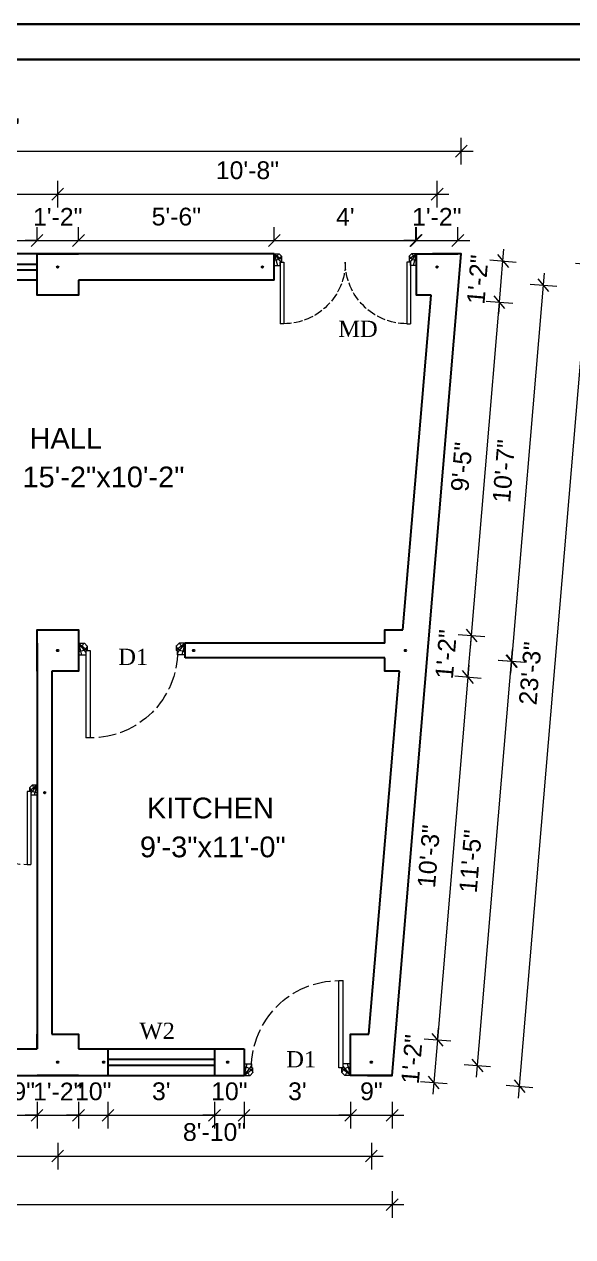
# Model space of a CAD drawing. Header units: inches. Extents: x 45643 to 78083, y -17830 to -3084.
# Drawn here: x 57664.1 to 57849.3, y -17271.9 to -16862.5 of the extents above; entities that cross this region are included whole.
import ezdxf

# ---------------------------------------------------------------- set-up
doc = ezdxf.new("R2010")
doc.units = ezdxf.units.IN
doc.header["$MEASUREMENT"] = 0
doc.linetypes.add('ACAD_ISO02W100', pattern=[15, 12, -3])
doc.linetypes.add('CONTINUA', pattern=[0])
for name, color, linetype, lineweight in [('A_Title Text', 105, 'Continuous', 60), ('Dim - internal', 4, 'Continuous', 9), ('Door-window', 150, 'Continuous', 9), ('ELEVATION', 6, 'Continuous', 30), ('hatch', 30, 'Continuous', 5), ('WALL', 240, 'Continuous', 30)]:
    doc.layers.add(name, color=color, linetype=linetype, lineweight=lineweight)
doc.layers.add('Normal Wall', color=7, linetype='Continuous', lineweight=35, true_color=0xffaf89)
doc.layers.add('PDF_Text', color=7, linetype='Continuous')
doc.styles.add('Arial', font='arial.ttf')
doc.styles.add('PDF Arial', font='arial.ttf')
doc.styles.get("Standard").update_dxf_attribs({"font": 'times.ttf'})
doc.dimstyles.new('Sudeep', dxfattribs={"dimtxt": 6, "dimasz": 4, "dimexe": 4.5, "dimexo": 4.5, "dimgap": 5, "dimtad": 1, "dimdec": 0, "dimlunit": 4, "dimtxsty": 'Arial', "dimblk": 'OBLIQUE', "dimcen": 250, "dimdle": 4, "dimclrd": 86, "dimclre": 5, "dimclrt": 1, "dimadec": 0, "dimazin": 0, "dimtfac": 1, "dimtdec": 0, "dimtix": 1, "dimtmove": 1, "dimatfit": 3, "dimldrblk": 'OBLIQUE', "dimfxl": 4.5, "dimfxlon": 1, "dimfrac": 2, "dimlwd": 15, "dimlwe": 13, "dimarcsym": 0})

# ---------------------------------------------------------------- blocks, each defined once
blk = doc.blocks.new('A$C6FA92B9D')
at = {"layer": 'Door-window', "linetype": 'Continuous', "ltscale": 0.25}
for p, q in [((20.8, 46), (0, 46)), ((0, 44.8), (0, 46)), ((19.64, 48), (19.64, 46)), ((23.64, 48), (19.64, 48)), ((23.64, 48), (19.64, 48)), ((19.64, 46), (20.8, 46)), ((20.8, 46), (20.8, 45.6)), ((20.8, 46), (20.8, 44.8)), ((22.84, 45.6), (20.8, 45.6)), ((23.64, 46.4), (22.84, 45.6)), ((23.64, 48), (23.64, 46.4)), ((20.8, 44.8), (0, 44.8)), ((20.8, 3.2), (0, 3.2)), ((0, 3.2), (0, 2)), ((20.8, 2), (0, 2)), ((19.64, 2), (20.8, 2)), ((19.64, 0), (19.64, 2)), ((23.64, 0), (19.64, 0)), ((23.64, 0), (19.64, 0)), ((20.8, 2), (20.8, 3.2)), ((20.8, 2), (20.8, 2.4)), ((22.84, 2.4), (20.8, 2.4)), ((23.64, 1.6), (22.84, 2.4)), ((23.64, 0), (23.64, 1.6))]:
    blk.add_line(p, q, dxfattribs=at)
at = {"layer": 'Door-window', "linetype": 'ACAD_ISO02W100', "ltscale": 0.25}
for centre, start, end in [((20.8, 44.8), 180, 270), ((20.8, 3.2), 90, 180)]:
    blk.add_arc(centre, 20.8, start, end, dxfattribs=at)
at = {"layer": 'hatch', "color": 8}
for p, q in [((23.64, 48), (19.64, 46.92)), ((23.64, 48), (20.8, 45.74)), ((23.64, 48), (21.77, 45.6)), ((23.64, 0), (19.64, 1.08)), ((23.64, 0), (20.8, 2.26)), ((23.64, 0), (21.77, 2.4))]:
    blk.add_line(p, q, dxfattribs=at)
for centre, radius, start, end in [((23.7, 47.79), 2.35, 174.9175, 249.0128), ((23.74, 47.77), 1.13, 168.5136, 264.8628), ((23.7, 0.21), 2.35, 110.9872, 185.0825), ((23.74, 0.23), 1.13, 95.1372, 191.4864)]:
    blk.add_arc(centre, radius, start, end, dxfattribs=at)
blk = doc.blocks.new("D 3'")
at = {"layer": 'Door-window', "linetype": 'Continuous', "ltscale": 0.25}
for p, q in [((3749.64, -16740.96), (3749.64, -16711.46)), ((3751.14, -16711.46), (3749.64, -16711.46)), ((3751.14, -16740.96), (3751.14, -16711.46)), ((3747.14, -16743.51), (3747.14, -16739.51)), ((3747.14, -16739.51), (3749.64, -16739.51)), ((3749.64, -16740.96), (3751.14, -16740.96)), ((3750.14, -16742.51), (3750.14, -16740.96)), ((3780.14, -16742.51), (3780.14, -16740.96)), ((3780.64, -16740.96), (3780.14, -16740.96)), ((3783.14, -16739.51), (3780.64, -16739.51)), ((3780.64, -16739.51), (3780.64, -16740.96)), ((3783.14, -16743.51), (3783.14, -16739.51)), ((3747.14, -16743.51), (3749.14, -16743.51)), ((3749.14, -16743.51), (3750.14, -16742.51)), ((3781.14, -16743.51), (3780.14, -16742.51)), ((3783.14, -16743.51), (3781.14, -16743.51))]:
    blk.add_line(p, q, dxfattribs=at)
at = {"layer": 'Door-window', "linetype": 'ACAD_ISO02W100', "ltscale": 0.5}
blk.add_arc((3751.14, -16740.96), 29.5, 0, 90, dxfattribs=at)
at = {"layer": 'hatch', "color": 8}
for p, q in [((3747.14, -16743.51), (3748.23, -16739.5)), ((3747.14, -16743.51), (3749.64, -16740.37)), ((3747.14, -16743.51), (3750.14, -16741.17)), ((3783.14, -16743.51), (3780.14, -16741.17)), ((3783.14, -16743.51), (3780.64, -16740.37)), ((3783.14, -16743.51), (3782.06, -16739.5))]:
    blk.add_line(p, q, dxfattribs=at)
for centre, radius, start, end in [((3747.4, -16743.58), 2.93, 20.9872, 95.0825), ((3782.88, -16743.58), 2.93, 84.9175, 159.0128), ((3747.43, -16743.63), 1.42, 5.1372, 101.4864), ((3782.86, -16743.63), 1.42, 78.5136, 174.8628)]:
    blk.add_arc(centre, radius, start, end, dxfattribs=at)
blk = doc.blocks.new('_Oblique')
at = {"color": 0, "linetype": 'ByBlock', "lineweight": -2}
blk.add_line((-0.5, -0.5), (0.5, 0.5), dxfattribs=at)
blk = doc.blocks.new('*D1904')
at = {"layer": 'A_Title Text', "color": 5, "lineweight": 13, "transparency": 16777216}
for p, q in [((57435.94, -16909.88), (57435.94, -16900.88)), ((57811.7, -16909.88), (57811.7, -16900.88))]:
    blk.add_line(p, q, dxfattribs=at)
at = {"layer": 'A_Title Text', "color": 86, "lineweight": 15, "transparency": 16777216}
blk.add_line((57431.94, -16905.38), (57815.7, -16905.38), dxfattribs=at)
at = {"layer": 'Defpoints', "color": 0, "transparency": 16777216}
for p in [(57811.7, -16905.38), (57435.94, -16939.97), (57811.7, -16939.97)]:
    blk.add_point(p, dxfattribs=at)
at = {"layer": 'A_Title Text', "color": 86, "lineweight": 15, "transparency": 16777216, "xscale": 4, "yscale": 4, "zscale": 4, "rotation": 180}
blk.add_blockref('_Oblique', (57435.94, -16905.38), dxfattribs=at)
at = {"layer": 'A_Title Text', "color": 86, "lineweight": 15, "transparency": 16777216, "xscale": 4, "yscale": 4, "zscale": 4}
blk.add_blockref('_Oblique', (57811.7, -16905.38), dxfattribs=at)
at = {"layer": 'A_Title Text', "color": 1, "transparency": 16777216, "insert": (57651.89, -16897.32), "char_height": 6, "attachment_point": 5, "style": 'Arial'}
blk.add_mtext('31\'-4"', dxfattribs=at)
blk = doc.blocks.new('*D1905')
at = {"layer": 'A_Title Text', "color": 5, "lineweight": 13, "transparency": 16777216}
for p, q in [((57478.42, -17256.58), (57478.42, -17265.58)), ((57788.32, -17256.58), (57788.32, -17265.58))]:
    blk.add_line(p, q, dxfattribs=at)
at = {"layer": 'A_Title Text', "color": 86, "lineweight": 15, "transparency": 16777216}
blk.add_line((57474.42, -17261.08), (57792.32, -17261.08), dxfattribs=at)
at = {"layer": 'Defpoints', "color": 0, "transparency": 16777216}
for p in [(57478.42, -17217.48), (57788.32, -17217.48), (57788.32, -17261.08)]:
    blk.add_point(p, dxfattribs=at)
at = {"layer": 'A_Title Text', "color": 86, "lineweight": 15, "transparency": 16777216, "xscale": 4, "yscale": 4, "zscale": 4, "rotation": 180}
blk.add_blockref('_Oblique', (57478.42, -17261.08), dxfattribs=at)
at = {"layer": 'A_Title Text', "color": 86, "lineweight": 15, "transparency": 16777216, "xscale": 4, "yscale": 4, "zscale": 4}
blk.add_blockref('_Oblique', (57788.32, -17261.08), dxfattribs=at)
at = {"layer": 'A_Title Text', "color": 1, "transparency": 16777216, "insert": (57633.37, -17253.01), "char_height": 6, "attachment_point": 5, "style": 'Arial'}
blk.add_mtext('25\'-10"', dxfattribs=at)
blk = doc.blocks.new('*D1883')
at = {"layer": 'A_Title Text', "color": 5, "lineweight": 13, "transparency": 16777216}
for p, q in [((57682.39, -16935.54), (57682.39, -16931.04)), ((57748.52, -16935.54), (57748.52, -16931.04))]:
    blk.add_line(p, q, dxfattribs=at)
at = {"layer": 'A_Title Text', "color": 86, "lineweight": 15, "transparency": 16777216}
blk.add_line((57678.39, -16935.54), (57752.52, -16935.54), dxfattribs=at)
at = {"layer": 'Defpoints', "color": 0, "transparency": 16777216}
for p in [(57748.52, -16935.54), (57682.39, -16939.97), (57748.52, -16939.97)]:
    blk.add_point(p, dxfattribs=at)
at = {"layer": 'A_Title Text', "color": 86, "lineweight": 15, "transparency": 16777216, "xscale": 4, "yscale": 4, "zscale": 4, "rotation": 180}
blk.add_blockref('_Oblique', (57682.39, -16935.54), dxfattribs=at)
at = {"layer": 'A_Title Text', "color": 86, "lineweight": 15, "transparency": 16777216, "xscale": 4, "yscale": 4, "zscale": 4}
blk.add_blockref('_Oblique', (57748.52, -16935.54), dxfattribs=at)
at = {"layer": 'A_Title Text', "color": 1, "transparency": 16777216, "insert": (57715.45, -16927.48), "char_height": 6, "attachment_point": 5, "style": 'Arial'}
blk.add_mtext('5\'-6"', dxfattribs=at)
blk = doc.blocks.new('*D1909')
at = {"layer": 'A_Title Text', "color": 5, "lineweight": 13, "transparency": 16777216}
for p, q in [((57748.52, -16935.54), (57748.52, -16931.04)), ((57796.52, -16935.54), (57796.52, -16931.04))]:
    blk.add_line(p, q, dxfattribs=at)
at = {"layer": 'A_Title Text', "color": 86, "lineweight": 15, "transparency": 16777216}
blk.add_line((57744.52, -16935.54), (57800.52, -16935.54), dxfattribs=at)
at = {"layer": 'Defpoints', "color": 0, "transparency": 16777216}
for p in [(57796.52, -16935.54), (57748.52, -16939.97), (57796.52, -16939.97)]:
    blk.add_point(p, dxfattribs=at)
at = {"layer": 'A_Title Text', "color": 86, "lineweight": 15, "transparency": 16777216, "xscale": 4, "yscale": 4, "zscale": 4, "rotation": 180}
blk.add_blockref('_Oblique', (57748.52, -16935.54), dxfattribs=at)
at = {"layer": 'A_Title Text', "color": 86, "lineweight": 15, "transparency": 16777216, "xscale": 4, "yscale": 4, "zscale": 4}
blk.add_blockref('_Oblique', (57796.52, -16935.54), dxfattribs=at)
at = {"layer": 'A_Title Text', "color": 1, "transparency": 16777216, "insert": (57772.52, -16927.54), "char_height": 6, "attachment_point": 5, "style": 'Arial'}
blk.add_mtext("4'", dxfattribs=at)
blk = doc.blocks.new('*D1884')
at = {"layer": 'A_Title Text', "color": 5, "lineweight": 13, "transparency": 16777216}
for p, q in [((57796.3, -16935.54), (57796.3, -16931.04)), ((57810.52, -16935.54), (57810.52, -16931.04))]:
    blk.add_line(p, q, dxfattribs=at)
at = {"layer": 'A_Title Text', "color": 86, "lineweight": 15, "transparency": 16777216}
for p, q in [((57796.3, -16935.54), (57792.3, -16935.54)), ((57796.3, -16935.54), (57810.52, -16935.54)), ((57810.52, -16935.54), (57814.52, -16935.54))]:
    blk.add_line(p, q, dxfattribs=at)
at = {"layer": 'Defpoints', "color": 0, "transparency": 16777216}
for p in [(57810.52, -16935.54), (57796.3, -16939.86), (57810.52, -16939.97)]:
    blk.add_point(p, dxfattribs=at)
at = {"layer": 'A_Title Text', "color": 86, "lineweight": 15, "transparency": 16777216, "xscale": 4, "yscale": 4, "zscale": 4}
blk.add_blockref('_Oblique', (57796.3, -16935.54), dxfattribs=at)
at = {"layer": 'A_Title Text', "color": 86, "lineweight": 15, "transparency": 16777216, "xscale": 4, "yscale": 4, "zscale": 4, "rotation": 180}
blk.add_blockref('_Oblique', (57810.52, -16935.54), dxfattribs=at)
at = {"layer": 'A_Title Text', "color": 1, "transparency": 16777216, "insert": (57803.41, -16927.53), "char_height": 6, "attachment_point": 5, "style": 'Arial'}
blk.add_mtext('1\'-2"', dxfattribs=at)
blk = doc.blocks.new('*D1886')
at = {"layer": 'A_Title Text', "color": 5, "lineweight": 13, "transparency": 16777216}
for p, q in [((57607.39, -16924.4), (57607.39, -16915.4)), ((57675.39, -16924.4), (57675.39, -16915.4))]:
    blk.add_line(p, q, dxfattribs=at)
at = {"layer": 'A_Title Text', "color": 86, "lineweight": 15, "transparency": 16777216}
blk.add_line((57603.39, -16919.9), (57679.39, -16919.9), dxfattribs=at)
at = {"layer": 'Defpoints', "color": 0, "transparency": 16777216}
for p in [(57675.39, -16919.9), (57607.39, -16939.97), (57675.39, -16939.97)]:
    blk.add_point(p, dxfattribs=at)
at = {"layer": 'A_Title Text', "color": 86, "lineweight": 15, "transparency": 16777216, "xscale": 4, "yscale": 4, "zscale": 4, "rotation": 180}
blk.add_blockref('_Oblique', (57607.39, -16919.9), dxfattribs=at)
at = {"layer": 'A_Title Text', "color": 86, "lineweight": 15, "transparency": 16777216, "xscale": 4, "yscale": 4, "zscale": 4}
blk.add_blockref('_Oblique', (57675.39, -16919.9), dxfattribs=at)
at = {"layer": 'A_Title Text', "color": 1, "transparency": 16777216, "insert": (57641.39, -16911.83), "char_height": 6, "attachment_point": 5, "style": 'Arial'}
blk.add_mtext('5\'-8"', dxfattribs=at)
blk = doc.blocks.new('*D1887')
at = {"layer": 'A_Title Text', "color": 5, "lineweight": 13, "transparency": 16777216}
for p, q in [((57675.39, -16924.4), (57675.39, -16915.4)), ((57803.52, -16924.4), (57803.52, -16915.4))]:
    blk.add_line(p, q, dxfattribs=at)
at = {"layer": 'A_Title Text', "color": 86, "lineweight": 15, "transparency": 16777216}
blk.add_line((57671.39, -16919.9), (57807.52, -16919.9), dxfattribs=at)
at = {"layer": 'Defpoints', "color": 0, "transparency": 16777216}
for p in [(57803.52, -16919.9), (57675.39, -16939.97), (57803.52, -16939.97)]:
    blk.add_point(p, dxfattribs=at)
at = {"layer": 'A_Title Text', "color": 86, "lineweight": 15, "transparency": 16777216, "xscale": 4, "yscale": 4, "zscale": 4, "rotation": 180}
blk.add_blockref('_Oblique', (57675.39, -16919.9), dxfattribs=at)
at = {"layer": 'A_Title Text', "color": 86, "lineweight": 15, "transparency": 16777216, "xscale": 4, "yscale": 4, "zscale": 4}
blk.add_blockref('_Oblique', (57803.52, -16919.9), dxfattribs=at)
at = {"layer": 'A_Title Text', "color": 1, "transparency": 16777216, "insert": (57739.45, -16911.83), "char_height": 6, "attachment_point": 5, "style": 'Arial'}
blk.add_mtext('10\'-8"', dxfattribs=at)
blk = doc.blocks.new('*D1914')
at = {"layer": 'A_Title Text', "color": 5, "lineweight": 13, "transparency": 16777216}
for p, q in [((57682.39, -17226.41), (57682.39, -17235.41)), ((57692.35, -17226.41), (57692.35, -17235.41))]:
    blk.add_line(p, q, dxfattribs=at)
at = {"layer": 'A_Title Text', "color": 86, "lineweight": 15, "transparency": 16777216}
for p, q in [((57682.39, -17230.91), (57678.39, -17230.91)), ((57682.39, -17230.91), (57692.35, -17230.91)), ((57692.35, -17230.91), (57696.35, -17230.91))]:
    blk.add_line(p, q, dxfattribs=at)
at = {"layer": 'Defpoints', "color": 0, "transparency": 16777216}
for p in [(57682.39, -17203.48), (57692.35, -17217.48), (57692.35, -17230.91)]:
    blk.add_point(p, dxfattribs=at)
at = {"layer": 'A_Title Text', "color": 86, "lineweight": 15, "transparency": 16777216, "xscale": 4, "yscale": 4, "zscale": 4}
blk.add_blockref('_Oblique', (57682.39, -17230.91), dxfattribs=at)
at = {"layer": 'A_Title Text', "color": 86, "lineweight": 15, "transparency": 16777216, "xscale": 4, "yscale": 4, "zscale": 4, "rotation": 180}
blk.add_blockref('_Oblique', (57692.35, -17230.91), dxfattribs=at)
at = {"layer": 'A_Title Text', "color": 1, "transparency": 16777216, "insert": (57687.37, -17222.85), "char_height": 6, "attachment_point": 5, "style": 'Arial'}
blk.add_mtext('10"', dxfattribs=at)
blk = doc.blocks.new('*D1915')
at = {"layer": 'A_Title Text', "color": 5, "lineweight": 13, "transparency": 16777216}
for p, q in [((57692.35, -17226.41), (57692.35, -17235.41)), ((57728.35, -17226.41), (57728.35, -17235.41))]:
    blk.add_line(p, q, dxfattribs=at)
at = {"layer": 'A_Title Text', "color": 86, "lineweight": 15, "transparency": 16777216}
blk.add_line((57688.35, -17230.91), (57732.35, -17230.91), dxfattribs=at)
at = {"layer": 'Defpoints', "color": 0, "transparency": 16777216}
for p in [(57692.35, -17217.48), (57728.35, -17217.48), (57728.35, -17230.91)]:
    blk.add_point(p, dxfattribs=at)
at = {"layer": 'A_Title Text', "color": 86, "lineweight": 15, "transparency": 16777216, "xscale": 4, "yscale": 4, "zscale": 4, "rotation": 180}
blk.add_blockref('_Oblique', (57692.35, -17230.91), dxfattribs=at)
at = {"layer": 'A_Title Text', "color": 86, "lineweight": 15, "transparency": 16777216, "xscale": 4, "yscale": 4, "zscale": 4}
blk.add_blockref('_Oblique', (57728.35, -17230.91), dxfattribs=at)
at = {"layer": 'A_Title Text', "color": 1, "transparency": 16777216, "insert": (57710.35, -17222.84), "char_height": 6, "attachment_point": 5, "style": 'Arial'}
blk.add_mtext("3'", dxfattribs=at)
blk = doc.blocks.new('*D1916')
at = {"layer": 'A_Title Text', "color": 5, "lineweight": 13, "transparency": 16777216}
for p, q in [((57728.35, -17226.41), (57728.35, -17235.41)), ((57738.32, -17226.41), (57738.32, -17235.41))]:
    blk.add_line(p, q, dxfattribs=at)
at = {"layer": 'A_Title Text', "color": 86, "lineweight": 15, "transparency": 16777216}
for p, q in [((57728.35, -17230.91), (57724.35, -17230.91)), ((57728.35, -17230.91), (57738.32, -17230.91)), ((57738.32, -17230.91), (57742.32, -17230.91))]:
    blk.add_line(p, q, dxfattribs=at)
at = {"layer": 'Defpoints', "color": 0, "transparency": 16777216}
for p in [(57728.35, -17217.48), (57738.32, -17217.48), (57738.32, -17230.91)]:
    blk.add_point(p, dxfattribs=at)
at = {"layer": 'A_Title Text', "color": 86, "lineweight": 15, "transparency": 16777216, "xscale": 4, "yscale": 4, "zscale": 4}
blk.add_blockref('_Oblique', (57728.35, -17230.91), dxfattribs=at)
at = {"layer": 'A_Title Text', "color": 86, "lineweight": 15, "transparency": 16777216, "xscale": 4, "yscale": 4, "zscale": 4, "rotation": 180}
blk.add_blockref('_Oblique', (57738.32, -17230.91), dxfattribs=at)
at = {"layer": 'A_Title Text', "color": 1, "transparency": 16777216, "insert": (57733.34, -17222.85), "char_height": 6, "attachment_point": 5, "style": 'Arial'}
blk.add_mtext('10"', dxfattribs=at)
blk = doc.blocks.new('*D1917')
at = {"layer": 'A_Title Text', "color": 5, "lineweight": 13, "transparency": 16777216}
for p, q in [((57738.32, -17226.41), (57738.32, -17235.41)), ((57774.32, -17226.41), (57774.32, -17235.41))]:
    blk.add_line(p, q, dxfattribs=at)
at = {"layer": 'A_Title Text', "color": 86, "lineweight": 15, "transparency": 16777216}
blk.add_line((57734.32, -17230.91), (57778.32, -17230.91), dxfattribs=at)
at = {"layer": 'Defpoints', "color": 0, "transparency": 16777216}
for p in [(57738.32, -17217.48), (57774.32, -17217.48), (57774.32, -17230.91)]:
    blk.add_point(p, dxfattribs=at)
at = {"layer": 'A_Title Text', "color": 86, "lineweight": 15, "transparency": 16777216, "xscale": 4, "yscale": 4, "zscale": 4, "rotation": 180}
blk.add_blockref('_Oblique', (57738.32, -17230.91), dxfattribs=at)
at = {"layer": 'A_Title Text', "color": 86, "lineweight": 15, "transparency": 16777216, "xscale": 4, "yscale": 4, "zscale": 4}
blk.add_blockref('_Oblique', (57774.32, -17230.91), dxfattribs=at)
at = {"layer": 'A_Title Text', "color": 1, "transparency": 16777216, "insert": (57756.32, -17222.84), "char_height": 6, "attachment_point": 5, "style": 'Arial'}
blk.add_mtext("3'", dxfattribs=at)
blk = doc.blocks.new('*D1891')
at = {"layer": 'A_Title Text', "color": 5, "lineweight": 13, "transparency": 16777216}
for p, q in [((57774.32, -17226.41), (57774.32, -17235.41)), ((57788.32, -17226.41), (57788.32, -17235.41))]:
    blk.add_line(p, q, dxfattribs=at)
at = {"layer": 'A_Title Text', "color": 86, "lineweight": 15, "transparency": 16777216}
for p, q in [((57774.32, -17230.91), (57770.32, -17230.91)), ((57774.32, -17230.91), (57788.32, -17230.91)), ((57788.32, -17230.91), (57792.32, -17230.91))]:
    blk.add_line(p, q, dxfattribs=at)
at = {"layer": 'Defpoints', "color": 0, "transparency": 16777216}
for p in [(57774.32, -17217.48), (57788.32, -17217.48), (57788.32, -17230.91)]:
    blk.add_point(p, dxfattribs=at)
at = {"layer": 'A_Title Text', "color": 86, "lineweight": 15, "transparency": 16777216, "xscale": 4, "yscale": 4, "zscale": 4}
blk.add_blockref('_Oblique', (57774.32, -17230.91), dxfattribs=at)
at = {"layer": 'A_Title Text', "color": 86, "lineweight": 15, "transparency": 16777216, "xscale": 4, "yscale": 4, "zscale": 4, "rotation": 180}
blk.add_blockref('_Oblique', (57788.32, -17230.91), dxfattribs=at)
at = {"layer": 'A_Title Text', "color": 1, "transparency": 16777216, "insert": (57781.32, -17222.85), "char_height": 6, "attachment_point": 5, "style": 'Arial'}
blk.add_mtext('9"', dxfattribs=at)
blk = doc.blocks.new('*D1893')
at = {"layer": 'A_Title Text', "color": 5, "lineweight": 13, "transparency": 16777216}
for p, q in [((57607.39, -17240.16), (57607.39, -17249.16)), ((57675.39, -17240.16), (57675.39, -17249.16))]:
    blk.add_line(p, q, dxfattribs=at)
at = {"layer": 'A_Title Text', "color": 86, "lineweight": 15, "transparency": 16777216}
blk.add_line((57603.39, -17244.66), (57679.39, -17244.66), dxfattribs=at)
at = {"layer": 'Defpoints', "color": 0, "transparency": 16777216}
for p in [(57607.39, -17217.48), (57675.39, -17217.48), (57675.39, -17244.66)]:
    blk.add_point(p, dxfattribs=at)
at = {"layer": 'A_Title Text', "color": 86, "lineweight": 15, "transparency": 16777216, "xscale": 4, "yscale": 4, "zscale": 4, "rotation": 180}
blk.add_blockref('_Oblique', (57607.39, -17244.66), dxfattribs=at)
at = {"layer": 'A_Title Text', "color": 86, "lineweight": 15, "transparency": 16777216, "xscale": 4, "yscale": 4, "zscale": 4}
blk.add_blockref('_Oblique', (57675.39, -17244.66), dxfattribs=at)
at = {"layer": 'A_Title Text', "color": 1, "transparency": 16777216, "insert": (57641.39, -17236.6), "char_height": 6, "attachment_point": 5, "style": 'Arial'}
blk.add_mtext('5\'-8"', dxfattribs=at)
blk = doc.blocks.new('*D1894')
at = {"layer": 'A_Title Text', "color": 5, "lineweight": 13, "transparency": 16777216}
for p, q in [((57675.39, -17240.16), (57675.39, -17249.16)), ((57781.32, -17240.16), (57781.32, -17249.16))]:
    blk.add_line(p, q, dxfattribs=at)
at = {"layer": 'A_Title Text', "color": 86, "lineweight": 15, "transparency": 16777216}
blk.add_line((57671.39, -17244.66), (57785.32, -17244.66), dxfattribs=at)
at = {"layer": 'Defpoints', "color": 0, "transparency": 16777216}
for p in [(57675.39, -17217.48), (57781.32, -17217.48), (57781.32, -17244.66)]:
    blk.add_point(p, dxfattribs=at)
at = {"layer": 'A_Title Text', "color": 86, "lineweight": 15, "transparency": 16777216, "xscale": 4, "yscale": 4, "zscale": 4, "rotation": 180}
blk.add_blockref('_Oblique', (57675.39, -17244.66), dxfattribs=at)
at = {"layer": 'A_Title Text', "color": 86, "lineweight": 15, "transparency": 16777216, "xscale": 4, "yscale": 4, "zscale": 4}
blk.add_blockref('_Oblique', (57781.32, -17244.66), dxfattribs=at)
at = {"layer": 'A_Title Text', "color": 1, "transparency": 16777216, "insert": (57728.35, -17236.6), "char_height": 6, "attachment_point": 5, "style": 'Arial'}
blk.add_mtext('8\'-10"', dxfattribs=at)
blk = doc.blocks.new('*D1920')
at = {"layer": 'A_Title Text', "color": 5, "lineweight": 13, "transparency": 16777216}
for p, q in [((57810.63, -17068.54), (57819.6, -17069.29)), ((57809.45, -17082.54), (57818.42, -17083.29))]:
    blk.add_line(p, q, dxfattribs=at)
at = {"layer": 'A_Title Text', "color": 86, "lineweight": 15, "transparency": 16777216}
for p, q in [((57815.11, -17068.91), (57815.45, -17064.93)), ((57813.93, -17082.91), (57815.11, -17068.91)), ((57813.93, -17082.91), (57813.6, -17086.9))]:
    blk.add_line(p, q, dxfattribs=at)
at = {"layer": 'Defpoints', "color": 0, "transparency": 16777216}
for p in [(57791.97, -17066.97), (57815.11, -17068.91), (57790.79, -17080.97)]:
    blk.add_point(p, dxfattribs=at)
at = {"layer": 'A_Title Text', "color": 86, "lineweight": 15, "transparency": 16777216, "xscale": 4, "yscale": 4, "zscale": 4}
for p, rotation in [((57815.11, -17068.91), 265.1847222638972), ((57813.93, -17082.91), 85.18472226389719)]:
    blk.add_blockref('_Oblique', p, dxfattribs=dict(at, rotation=rotation))
at = {"layer": 'A_Title Text', "color": 1, "transparency": 16777216, "insert": (57806.54, -17075.24), "char_height": 6, "attachment_point": 5, "rotation": 85.1847, "style": 'Arial'}
blk.add_mtext('1\'-2"', dxfattribs=at)
blk = doc.blocks.new('*D1899')
at = {"layer": 'A_Title Text', "color": 86, "lineweight": 15, "transparency": 16777216}
blk.add_line((57814.78, -17072.9), (57824.93, -16952.34), dxfattribs=at)
at = {"layer": 'A_Title Text', "color": 5, "lineweight": 13, "transparency": 16777216}
for p, q in [((57820.11, -16955.95), (57829.08, -16956.71)), ((57810.63, -17068.54), (57819.6, -17069.29))]:
    blk.add_line(p, q, dxfattribs=at)
at = {"layer": 'Defpoints', "color": 0, "transparency": 16777216}
for p in [(57796.52, -16953.97), (57824.6, -16956.33), (57791.97, -17066.97)]:
    blk.add_point(p, dxfattribs=at)
at = {"layer": 'A_Title Text', "color": 86, "lineweight": 15, "transparency": 16777216, "xscale": 4, "yscale": 4, "zscale": 4}
for p, rotation in [((57824.6, -16956.33), 85.18472226389723), ((57815.11, -17068.91), 265.1847222638972)]:
    blk.add_blockref('_Oblique', p, dxfattribs=dict(at, rotation=rotation))
at = {"layer": 'A_Title Text', "color": 1, "transparency": 16777216, "insert": (57811.82, -17011.95), "char_height": 6, "attachment_point": 5, "rotation": 85.1847, "style": 'Arial'}
blk.add_mtext('9\'-5"', dxfattribs=at)
blk = doc.blocks.new('*D1900')
at = {"layer": 'A_Title Text', "color": 86, "lineweight": 15, "transparency": 16777216}
for p, q in [((57825.77, -16942.43), (57826.1, -16938.44)), ((57824.6, -16956.33), (57825.77, -16942.43)), ((57824.6, -16956.33), (57824.26, -16960.32))]:
    blk.add_line(p, q, dxfattribs=at)
at = {"layer": 'A_Title Text', "color": 5, "lineweight": 13, "transparency": 16777216}
for p, q in [((57821.28, -16942.05), (57830.25, -16942.81)), ((57820.11, -16955.95), (57829.08, -16956.71))]:
    blk.add_line(p, q, dxfattribs=at)
at = {"layer": 'Defpoints', "color": 0, "transparency": 16777216}
for p in [(57796.52, -16939.97), (57825.77, -16942.43), (57796.52, -16953.97)]:
    blk.add_point(p, dxfattribs=at)
at = {"layer": 'A_Title Text', "color": 86, "lineweight": 15, "transparency": 16777216, "xscale": 4, "yscale": 4, "zscale": 4}
for p, rotation in [((57825.77, -16942.43), 265.1847222638972), ((57824.6, -16956.33), 85.18472226389719)]:
    blk.add_blockref('_Oblique', p, dxfattribs=dict(at, rotation=rotation))
at = {"layer": 'A_Title Text', "color": 1, "transparency": 16777216, "insert": (57817.2, -16948.71), "char_height": 6, "attachment_point": 5, "rotation": 85.1847, "style": 'Arial'}
blk.add_mtext('1\'-2"', dxfattribs=at)
blk = doc.blocks.new('*D1901')
at = {"layer": 'A_Title Text', "color": 86, "lineweight": 15, "transparency": 16777216}
blk.add_line((57814.27, -17078.93), (57803.28, -17209.42), dxfattribs=at)
at = {"layer": 'A_Title Text', "color": 5, "lineweight": 13, "transparency": 16777216}
for p, q in [((57809.45, -17082.54), (57818.42, -17083.29)), ((57799.13, -17205.05), (57808.1, -17205.81))]:
    blk.add_line(p, q, dxfattribs=at)
at = {"layer": 'Defpoints', "color": 0, "transparency": 16777216}
for p in [(57790.79, -17080.97), (57780.47, -17203.48), (57803.61, -17205.43)]:
    blk.add_point(p, dxfattribs=at)
at = {"layer": 'A_Title Text', "color": 86, "lineweight": 15, "transparency": 16777216, "xscale": 4, "yscale": 4, "zscale": 4}
for p, rotation in [((57813.93, -17082.91), 85.18472226389719), ((57803.61, -17205.43), 265.1847222638972)]:
    blk.add_blockref('_Oblique', p, dxfattribs=dict(at, rotation=rotation))
at = {"layer": 'A_Title Text', "color": 1, "transparency": 16777216, "insert": (57800.74, -17143.5), "char_height": 6, "attachment_point": 5, "rotation": 85.1847, "style": 'Arial'}
blk.add_mtext('10\'-3"', dxfattribs=at)
blk = doc.blocks.new('*D1921')
at = {"layer": 'A_Title Text', "color": 86, "lineweight": 15, "transparency": 16777216}
for p, q in [((57803.61, -17205.43), (57803.95, -17201.45)), ((57803.61, -17205.43), (57802.4, -17219.85)), ((57802.4, -17219.85), (57802.06, -17223.83))]:
    blk.add_line(p, q, dxfattribs=at)
at = {"layer": 'A_Title Text', "color": 5, "lineweight": 13, "transparency": 16777216}
for p, q in [((57799.13, -17205.05), (57808.1, -17205.81)), ((57797.91, -17219.47), (57806.88, -17220.23))]:
    blk.add_line(p, q, dxfattribs=at)
at = {"layer": 'Defpoints', "color": 0, "transparency": 16777216}
for p in [(57780.47, -17203.48), (57774.32, -17217.48), (57802.4, -17219.85)]:
    blk.add_point(p, dxfattribs=at)
at = {"layer": 'A_Title Text', "color": 86, "lineweight": 15, "transparency": 16777216, "xscale": 4, "yscale": 4, "zscale": 4}
for p, rotation in [((57803.61, -17205.43), 265.1847222638972), ((57802.4, -17219.85), 85.18472226389723)]:
    blk.add_blockref('_Oblique', p, dxfattribs=dict(at, rotation=rotation))
at = {"layer": 'A_Title Text', "color": 1, "transparency": 16777216, "insert": (57795.02, -17211.97), "char_height": 6, "attachment_point": 5, "rotation": 85.1847, "style": 'Arial'}
blk.add_mtext('1\'-2"', dxfattribs=at)
blk = doc.blocks.new('*D1902')
at = {"layer": 'A_Title Text', "color": 86, "lineweight": 15, "transparency": 16777216}
blk.add_line((57816.78, -17218.07), (57828.95, -17073.58), dxfattribs=at)
at = {"layer": 'A_Title Text', "color": 5, "lineweight": 13, "transparency": 16777216}
for p, q in [((57824.13, -17077.19), (57833.1, -17077.95)), ((57812.63, -17213.71), (57821.6, -17214.47))]:
    blk.add_line(p, q, dxfattribs=at)
at = {"layer": 'Defpoints', "color": 0, "transparency": 16777216}
for p in [(57785.82, -17073.97), (57828.62, -17077.57), (57774.32, -17210.48)]:
    blk.add_point(p, dxfattribs=at)
at = {"layer": 'A_Title Text', "color": 86, "lineweight": 15, "transparency": 16777216, "xscale": 4, "yscale": 4, "zscale": 4}
for p, rotation in [((57828.62, -17077.57), 85.18472226389898), ((57817.12, -17214.09), 265.1847222638989)]:
    blk.add_blockref('_Oblique', p, dxfattribs=dict(at, rotation=rotation))
at = {"layer": 'A_Title Text', "color": 1, "transparency": 16777216, "insert": (57814.83, -17145.15), "char_height": 6, "attachment_point": 5, "rotation": 85.1847, "style": 'Arial'}
blk.add_mtext('11\'-5"', dxfattribs=at)
blk = doc.blocks.new('*D1903')
at = {"layer": 'A_Title Text', "color": 86, "lineweight": 15, "transparency": 16777216}
blk.add_line((57828.44, -17081.57), (57839.81, -16946.6), dxfattribs=at)
at = {"layer": 'A_Title Text', "color": 5, "lineweight": 13, "transparency": 16777216}
for p, q in [((57834.99, -16950.21), (57843.96, -16950.96)), ((57824.3, -17077.21), (57833.26, -17077.96))]:
    blk.add_line(p, q, dxfattribs=at)
at = {"layer": 'Defpoints', "color": 0, "transparency": 16777216}
for p in [(57796.52, -16946.97), (57839.48, -16950.58), (57785.82, -17073.97)]:
    blk.add_point(p, dxfattribs=at)
at = {"layer": 'A_Title Text', "color": 86, "lineweight": 15, "transparency": 16777216, "xscale": 4, "yscale": 4, "zscale": 4}
for p, rotation in [((57839.48, -16950.58), 85.18472226389723), ((57828.78, -17077.58), 265.1847222638972)]:
    blk.add_blockref('_Oblique', p, dxfattribs=dict(at, rotation=rotation))
at = {"layer": 'A_Title Text', "color": 1, "transparency": 16777216, "insert": (57826.09, -17013.41), "char_height": 6, "attachment_point": 5, "rotation": 85.1847, "style": 'Arial'}
blk.add_mtext('10\'-7"', dxfattribs=at)
blk = doc.blocks.new('*D1922')
at = {"layer": 'A_Title Text', "color": 86, "lineweight": 15, "transparency": 16777216}
blk.add_line((57831.03, -17225.09), (57855.08, -16939.61), dxfattribs=at)
at = {"layer": 'A_Title Text', "color": 5, "lineweight": 13, "transparency": 16777216}
for p, q in [((57850.26, -16943.21), (57859.23, -16943.97)), ((57826.89, -17220.73), (57835.85, -17221.49))]:
    blk.add_line(p, q, dxfattribs=at)
at = {"layer": 'Defpoints', "color": 0, "transparency": 16777216}
for p in [(57811.7, -16939.97), (57854.75, -16943.59), (57788.32, -17217.48)]:
    blk.add_point(p, dxfattribs=at)
at = {"layer": 'A_Title Text', "color": 86, "lineweight": 15, "transparency": 16777216, "xscale": 4, "yscale": 4, "zscale": 4}
for p, rotation in [((57854.75, -16943.59), 85.18472226389949), ((57831.37, -17221.11), 265.1847222638995)]:
    blk.add_blockref('_Oblique', p, dxfattribs=dict(at, rotation=rotation))
at = {"layer": 'A_Title Text', "color": 1, "transparency": 16777216, "insert": (57835.02, -17081.67), "char_height": 6, "attachment_point": 5, "rotation": 85.1847, "style": 'Arial'}
blk.add_mtext('23\'-3"', dxfattribs=at)
blk = doc.blocks.new('*D1924')
at = {"layer": 'A_Title Text', "color": 5, "lineweight": 13, "transparency": 16777216}
for p, q in [((57614.39, -16935.54), (57614.39, -16931.04)), ((57668.39, -16935.54), (57668.39, -16931.04))]:
    blk.add_line(p, q, dxfattribs=at)
at = {"layer": 'A_Title Text', "color": 86, "lineweight": 15, "transparency": 16777216}
blk.add_line((57610.39, -16935.54), (57672.39, -16935.54), dxfattribs=at)
at = {"layer": 'Defpoints', "color": 0, "transparency": 16777216}
for p in [(57668.39, -16935.54), (57614.39, -16939.97), (57668.39, -16939.97)]:
    blk.add_point(p, dxfattribs=at)
at = {"layer": 'A_Title Text', "color": 86, "lineweight": 15, "transparency": 16777216, "xscale": 4, "yscale": 4, "zscale": 4, "rotation": 180}
blk.add_blockref('_Oblique', (57614.39, -16935.54), dxfattribs=at)
at = {"layer": 'A_Title Text', "color": 86, "lineweight": 15, "transparency": 16777216, "xscale": 4, "yscale": 4, "zscale": 4}
blk.add_blockref('_Oblique', (57668.39, -16935.54), dxfattribs=at)
at = {"layer": 'A_Title Text', "color": 1, "transparency": 16777216, "insert": (57641.39, -16927.48), "char_height": 6, "attachment_point": 5, "style": 'Arial'}
blk.add_mtext('4\'-6"', dxfattribs=at)
blk = doc.blocks.new('*D1925')
at = {"layer": 'A_Title Text', "color": 5, "lineweight": 13, "transparency": 16777216}
for p, q in [((57668.39, -16935.54), (57668.39, -16931.04)), ((57682.39, -16935.54), (57682.39, -16931.04))]:
    blk.add_line(p, q, dxfattribs=at)
at = {"layer": 'A_Title Text', "color": 86, "lineweight": 15, "transparency": 16777216}
for p, q in [((57668.39, -16935.54), (57664.39, -16935.54)), ((57668.39, -16935.54), (57682.39, -16935.54)), ((57682.39, -16935.54), (57686.39, -16935.54))]:
    blk.add_line(p, q, dxfattribs=at)
at = {"layer": 'Defpoints', "color": 0, "transparency": 16777216}
for p in [(57682.39, -16935.54), (57668.39, -16939.97), (57682.39, -16939.97)]:
    blk.add_point(p, dxfattribs=at)
at = {"layer": 'A_Title Text', "color": 86, "lineweight": 15, "transparency": 16777216, "xscale": 4, "yscale": 4, "zscale": 4}
blk.add_blockref('_Oblique', (57668.39, -16935.54), dxfattribs=at)
at = {"layer": 'A_Title Text', "color": 86, "lineweight": 15, "transparency": 16777216, "xscale": 4, "yscale": 4, "zscale": 4, "rotation": 180}
blk.add_blockref('_Oblique', (57682.39, -16935.54), dxfattribs=at)
at = {"layer": 'A_Title Text', "color": 1, "transparency": 16777216, "insert": (57675.39, -16927.53), "char_height": 6, "attachment_point": 5, "style": 'Arial'}
blk.add_mtext('1\'-2"', dxfattribs=at)
blk = doc.blocks.new('*D1926')
at = {"layer": 'A_Title Text', "color": 5, "lineweight": 13, "transparency": 16777216}
for p, q in [((57659.39, -17226.41), (57659.39, -17235.41)), ((57668.39, -17226.41), (57668.39, -17235.41))]:
    blk.add_line(p, q, dxfattribs=at)
at = {"layer": 'A_Title Text', "color": 86, "lineweight": 15, "transparency": 16777216}
for p, q in [((57659.39, -17230.91), (57655.39, -17230.91)), ((57659.39, -17230.91), (57668.39, -17230.91)), ((57668.39, -17230.91), (57672.39, -17230.91))]:
    blk.add_line(p, q, dxfattribs=at)
at = {"layer": 'Defpoints', "color": 0, "transparency": 16777216}
for p in [(57659.39, -17208.48), (57668.39, -17217.48), (57668.39, -17230.91)]:
    blk.add_point(p, dxfattribs=at)
at = {"layer": 'A_Title Text', "color": 86, "lineweight": 15, "transparency": 16777216, "xscale": 4, "yscale": 4, "zscale": 4}
blk.add_blockref('_Oblique', (57659.39, -17230.91), dxfattribs=at)
at = {"layer": 'A_Title Text', "color": 86, "lineweight": 15, "transparency": 16777216, "xscale": 4, "yscale": 4, "zscale": 4, "rotation": 180}
blk.add_blockref('_Oblique', (57668.39, -17230.91), dxfattribs=at)
at = {"layer": 'A_Title Text', "color": 1, "transparency": 16777216, "insert": (57663.89, -17222.85), "char_height": 6, "attachment_point": 5, "style": 'Arial'}
blk.add_mtext('9"', dxfattribs=at)
blk = doc.blocks.new('*D1927')
at = {"layer": 'A_Title Text', "color": 5, "lineweight": 13, "transparency": 16777216}
for p, q in [((57668.39, -17226.41), (57668.39, -17235.41)), ((57682.39, -17226.41), (57682.39, -17235.41))]:
    blk.add_line(p, q, dxfattribs=at)
at = {"layer": 'A_Title Text', "color": 86, "lineweight": 15, "transparency": 16777216}
for p, q in [((57668.39, -17230.91), (57664.39, -17230.91)), ((57668.39, -17230.91), (57682.39, -17230.91)), ((57682.39, -17230.91), (57686.39, -17230.91))]:
    blk.add_line(p, q, dxfattribs=at)
at = {"layer": 'Defpoints', "color": 0, "transparency": 16777216}
for p in [(57668.39, -17217.48), (57682.39, -17217.48), (57682.39, -17230.91)]:
    blk.add_point(p, dxfattribs=at)
at = {"layer": 'A_Title Text', "color": 86, "lineweight": 15, "transparency": 16777216, "xscale": 4, "yscale": 4, "zscale": 4}
blk.add_blockref('_Oblique', (57668.39, -17230.91), dxfattribs=at)
at = {"layer": 'A_Title Text', "color": 86, "lineweight": 15, "transparency": 16777216, "xscale": 4, "yscale": 4, "zscale": 4, "rotation": 180}
blk.add_blockref('_Oblique', (57682.39, -17230.91), dxfattribs=at)
at = {"layer": 'A_Title Text', "color": 1, "transparency": 16777216, "insert": (57675.39, -17222.9), "char_height": 6, "attachment_point": 5, "style": 'Arial'}
blk.add_mtext('1\'-2"', dxfattribs=at)

msp = doc.modelspace()

# ---------------------------------------------------------------- linework, layer by layer
at = {"layer": 'ELEVATION'}
for p, q in [((57668.39, -16948.97), (57668.39, -16939.97)), ((57748.52, -16948.97), (57748.52, -16939.97)), ((57614.39, -16943.47), (57668.39, -16943.47)), ((57614.39, -16945.47), (57668.39, -16945.47)), ((57668.39, -16948.97), (57614.39, -16948.97)), ((57748.52, -16948.97), (57682.39, -16948.97)), ((57791.97, -17066.97), (57801.49, -16953.97)), ((57668.39, -17071.47), (57668.39, -17119.48)), ((57785.82, -17071.47), (57718.39, -17071.47)), ((57718.39, -17076.47), (57718.39, -17071.47)), ((57785.82, -17076.47), (57718.39, -17076.47)), ((57673.39, -17080.97), (57673.39, -17203.48)), ((57780.47, -17203.48), (57790.79, -17080.97)), ((57668.39, -17119.48), (57668.39, -17124.48)), ((57668.39, -17124.48), (57668.39, -17208.48)), ((57614.39, -17208.48), (57668.39, -17208.48)), ((57682.39, -17208.48), (57738.32, -17208.48)), ((57692.35, -17208.48), (57692.35, -17217.48)), ((57692.35, -17211.98), (57728.35, -17211.98)), ((57728.35, -17208.48), (57728.35, -17217.48)), ((57738.32, -17208.48), (57738.32, -17217.48)), ((57692.35, -17213.98), (57728.35, -17213.98))]:
    msp.add_line(p, q, dxfattribs=at)
for points in [[(57748.52, -16939.97), (57435.94, -16939.97), (57478.42, -17217.48), (57738.32, -17217.48)], [(57668.39, -16939.97), (57682.39, -16939.97)], [(57780.05, -17217.48), (57788.32, -17217.48), (57811.7, -16939.97), (57801.91, -16939.97)], [(57801.49, -16953.97), (57796.52, -16953.97), (57796.52, -16939.97), (57810.52, -16939.97)], [(57682.39, -16948.97), (57682.39, -16953.97), (57668.39, -16953.97), (57668.39, -16948.97)], [(57668.39, -17080.97), (57668.39, -17066.97), (57682.39, -17066.97), (57682.39, -17080.97), (57673.39, -17080.97)], [(57785.82, -17071.47), (57785.82, -17066.97), (57791.97, -17066.97)], [(57790.79, -17080.97), (57785.82, -17080.97), (57785.82, -17076.47)], [(57668.39, -17208.48), (57668.39, -17203.48)], [(57673.39, -17203.48), (57682.39, -17203.48), (57682.39, -17208.48)], [(57788.32, -17217.48), (57774.32, -17217.48), (57774.32, -17203.48), (57780.47, -17203.48)], [(57682.39, -17217.48), (57668.39, -17217.48)]]:
    msp.add_lwpolyline(points, dxfattribs=at)
for centre in [(57675.39, -16944.47), (57744.52, -16944.47), (57803.52, -16944.47), (57675.39, -17073.97), (57721.31, -17073.97), (57792.82, -17073.97), (57671, -17121.98), (57675.39, -17212.98), (57690.88, -17212.98), (57732.76, -17212.98), (57781.32, -17212.98)]:
    msp.add_circle(centre, 0.25, dxfattribs=at)
at = {"layer": 'Normal Wall'}
for points in [[(57344.09, -16862.5), (58402.1, -16862.5), (58402.1, -17613.03), (57344.09, -17613.03)], [(57344.09, -16862.5), (58402.1, -16862.5), (58402.1, -17613.03), (57344.09, -17613.03)], [(58390.19, -16874.41), (57367.91, -16874.41), (57367.91, -17601.12), (58390.19, -17601.12)], [(58390.19, -16874.41), (57367.91, -16874.41), (57367.91, -17601.12), (58390.19, -17601.12)]]:
    msp.add_lwpolyline(points, close=True, dxfattribs=at)

# ---------------------------------------------------------------- block references
at = {"layer": 'Dim - internal', "xscale": -1, "rotation": 269.9999999999503}
msp.add_blockref('A$C6FA92B9D', (57748.52, -16963.61), dxfattribs=at)
at = {"layer": 'WALL', "linetype": 'CONTINUA', "xscale": -1}
for p, rotation in [((53935.24, -33814.97), 180.0000007337118), ((61521.47, -473.98), 7.337118113071028e-07)]:
    msp.add_blockref("D 3'", p, dxfattribs=dict(at, rotation=rotation))
at = {"layer": 'WALL', "xscale": 0.8333333330483583, "yscale": 0.8333333330483583, "zscale": 0.8333333330483583, "rotation": 180}
msp.add_blockref("D 3'", (60791, -31072.41), dxfattribs=at)

# ---------------------------------------------------------------- texts
at = {"attachment_point": 1}
for s, insert, char_height, width in [('{\\fTimes New Roman|b0|i0|c0|p18;MD}', (57770.1, -16962.6), 5.4869, 1396.073), ('{\\fTimes New Roman|b0|i0|c0|p18;D1}', (57695.83, -17073.37), 5.4869, 54.2013), ('W2', (57702.98, -17199.65), 5.487, 1396.073), ('D1', (57752.56, -17209.24), 5.487, 54.2013)]:
    msp.add_mtext(s, dxfattribs=dict(at, insert=insert, char_height=char_height, width=width))
at = {"layer": 'PDF_Text', "char_height": 7, "attachment_point": 7, "style": 'PDF Arial'}
for s, insert in [('HALL', (57665.86, -17005.82)), ('15\'-2"x10\'-2"', (57663.49, -17018.96)), ('KITCHEN', (57705.49, -17130.75)), ('9\'-3"x11\'-0"', (57703.13, -17143.89))]:
    msp.add_mtext(s, dxfattribs=dict(at, insert=insert))

# ---------------------------------------------------------------- dimensions: what is measured, and where the dimension line sits
at = {"layer": 'A_Title Text'}
dim = msp.add_linear_dim(base=(57811.7, -16905.38), p1=(57435.94, -16939.97), p2=(57811.7, -16939.97), dimstyle='Sudeep', dxfattribs=at)
dim.commit()
dim.dimension.update_dxf_attribs({"geometry": '*D1904', "text_midpoint": (57651.89, -16905.38), "dimtype": 160})
for base, p1, p2, picture, middle in [((57675.39, -16919.9), (57607.39, -16939.97), (57675.39, -16939.97), '*D1886', (57641.39, -16911.83)), ((57803.52, -16919.9), (57675.39, -16939.97), (57803.52, -16939.97), '*D1887', (57739.45, -16911.83)), ((57668.39, -16935.54), (57614.39, -16939.97), (57668.39, -16939.97), '*D1924', (57641.39, -16927.48)), ((57682.39, -16935.54), (57668.39, -16939.97), (57682.39, -16939.97), '*D1925', (57675.39, -16927.53)), ((57748.52, -16935.54), (57682.39, -16939.97), (57748.52, -16939.97), '*D1883', (57715.45, -16927.48)), ((57796.52, -16935.54), (57748.52, -16939.97), (57796.52, -16939.97), '*D1909', (57772.52, -16927.54)), ((57810.52, -16935.54), (57796.3, -16939.86), (57810.52, -16939.97), '*D1884', (57803.41, -16927.53)), ((57692.35, -17230.91), (57682.39, -17203.48), (57692.35, -17217.48), '*D1914', (57687.37, -17222.85)), ((57668.39, -17230.91), (57659.39, -17208.48), (57668.39, -17217.48), '*D1926', (57663.89, -17222.85)), ((57788.32, -17261.08), (57478.42, -17217.48), (57788.32, -17217.48), '*D1905', (57633.37, -17253.01)), ((57675.39, -17244.66), (57607.39, -17217.48), (57675.39, -17217.48), '*D1893', (57641.39, -17236.6)), ((57682.39, -17230.91), (57668.39, -17217.48), (57682.39, -17217.48), '*D1927', (57675.39, -17222.9)), ((57781.32, -17244.66), (57675.39, -17217.48), (57781.32, -17217.48), '*D1894', (57728.35, -17236.6)), ((57728.35, -17230.91), (57692.35, -17217.48), (57728.35, -17217.48), '*D1915', (57710.35, -17222.84)), ((57738.32, -17230.91), (57728.35, -17217.48), (57738.32, -17217.48), '*D1916', (57733.34, -17222.85)), ((57774.32, -17230.91), (57738.32, -17217.48), (57774.32, -17217.48), '*D1917', (57756.32, -17222.84))]:
    dim = msp.add_linear_dim(base=base, p1=p1, p2=p2, dimstyle='Sudeep', dxfattribs=at)
    dim.commit()
    dim.dimension.update_dxf_attribs({"geometry": picture, "text_midpoint": middle})
for p1, p2, distance, picture, middle in [((57788.3231, -17217.4828), (57811.7014, -16939.9652), -43.1989, '*D1922', (57835.0217, -17081.6732)), ((57774.32, -17210.48), (57785.82, -17073.97), -42.94, '*D1902', (57814.83, -17145.15))]:
    dim = msp.add_aligned_dim(p1=p1, p2=p2, distance=distance, dimstyle='Sudeep', dxfattribs=at)
    dim.commit()
    dim.dimension.update_dxf_attribs({"geometry": picture, "text_midpoint": middle})
for base, p1, p2, picture, middle in [((57825.77, -16942.43), (57796.52, -16953.97), (57796.52, -16939.97), '*D1900', (57817.2, -16948.71)), ((57839.48, -16950.58), (57785.82, -17073.97), (57796.52, -16946.97), '*D1903', (57826.09, -17013.41)), ((57824.6, -16956.33), (57791.97, -17066.97), (57796.52, -16953.97), '*D1899', (57811.82, -17011.95)), ((57815.11, -17068.91), (57790.79, -17080.97), (57791.97, -17066.97), '*D1920', (57806.54, -17075.24)), ((57803.61, -17205.43), (57790.79, -17080.97), (57780.47, -17203.48), '*D1901', (57800.74, -17143.5)), ((57802.4, -17219.85), (57780.47, -17203.48), (57774.32, -17217.48), '*D1921', (57795.02, -17211.97))]:
    dim = msp.add_linear_dim(base=base, p1=p1, p2=p2, angle=265.1847, dimstyle='Sudeep', dxfattribs=at)
    dim.commit()
    dim.dimension.update_dxf_attribs({"geometry": picture, "text_midpoint": middle})
dim = msp.add_linear_dim(base=(57788.32, -17230.91), p1=(57774.32, -17217.48), p2=(57788.32, -17217.48), text='9"', dimstyle='Sudeep', dxfattribs=at)
dim.commit()
dim.dimension.update_dxf_attribs({"geometry": '*D1891', "text_midpoint": (57781.32, -17222.85)})

doc.saveas('drawing.dxf')
